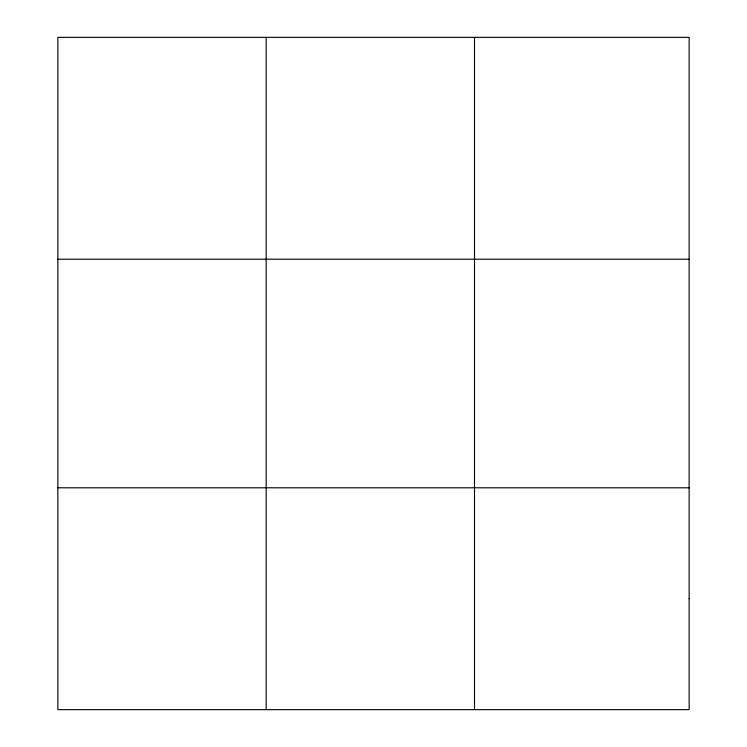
<?xml version="1.0" encoding="UTF-8"?>
<svg xmlns="http://www.w3.org/2000/svg" width="747" height="747" viewBox="0 0 747 747"><rect width="100%" height="100%" fill="white"/><g stroke="black" fill="none" stroke-linecap="round" stroke-linejoin="round"><path stroke-width="1.12" d="M266.184 709.65L266.184 37.35M474.504 709.65L474.504 37.35M57.855 259.209L689.145 259.209M57.855 487.791L689.145 487.791M689.145 598.721L689.145 709.65L57.855 709.65L57.855 37.35L689.145 37.35L689.145 598.721"/></g></svg>
